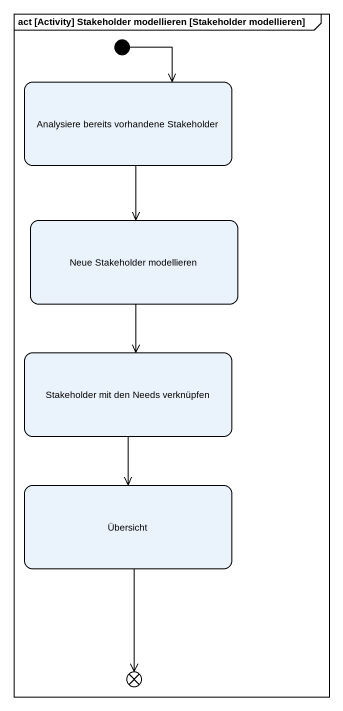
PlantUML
@startuml
mainframe act [Activity] Stakeholder modellieren [Stakeholder modellieren]
hide empty description
state "Analysiere bereits vorhandene Stakeholder" as Analysiere_bereits
state "Neue Stakeholder modellieren" as Neue_Stakeholder_modellieren
state "Stakeholder mit den Needs verknüpfen" as Stakeholder_mit_den_Needs
state Übersicht
state flowfinal1 <<end>>
[*] --> Analysiere_bereits
Analysiere_bereits --> Neue_Stakeholder_modellieren
Neue_Stakeholder_modellieren --> Stakeholder_mit_den_Needs
Stakeholder_mit_den_Needs --> Übersicht
Übersicht --> flowfinal1
@enduml
